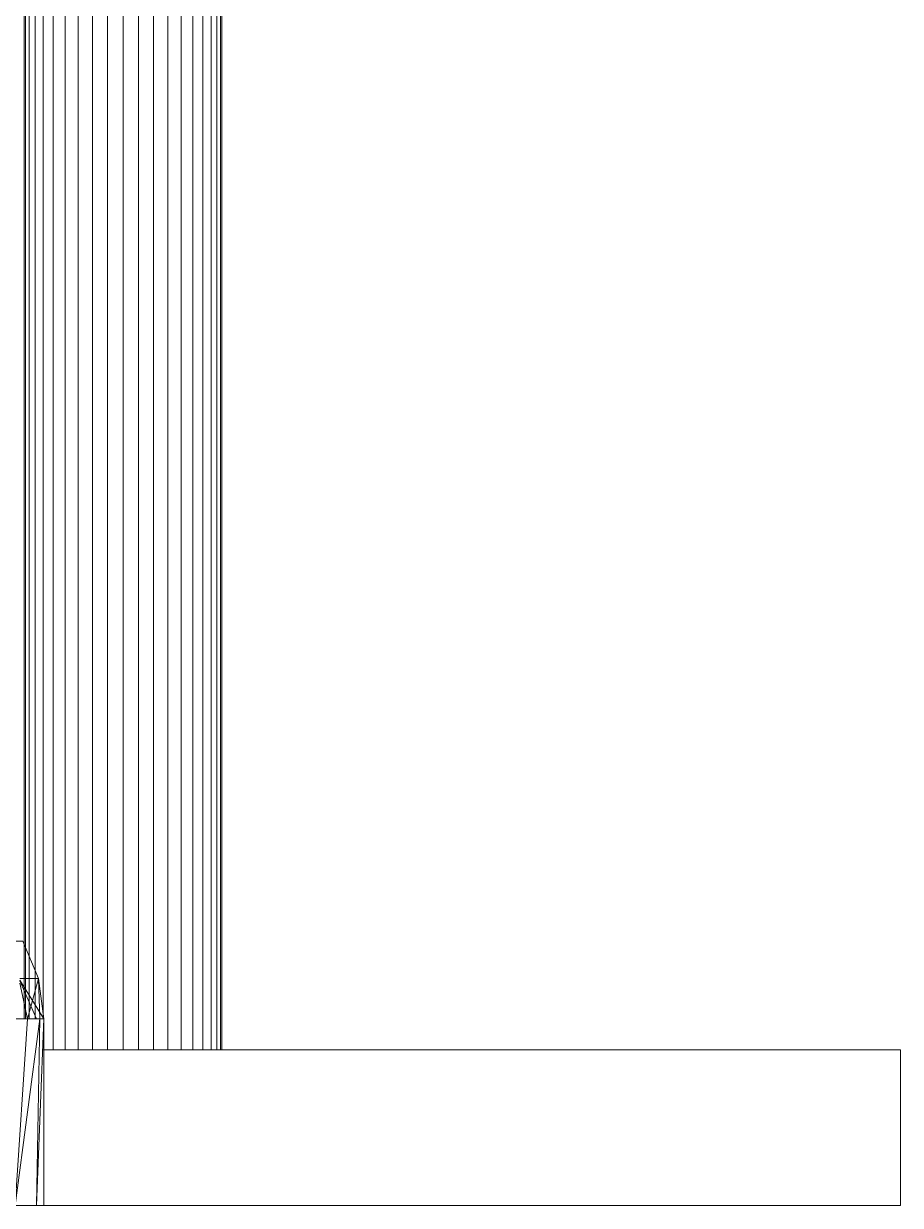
# Model space of a CAD drawing. Header units: centimetres. Extents: x -13467 to 3766, y -437 to 1921.
# Drawn here: x -8677.47 to -8671.83, y 94.03 to 101.63 of the extents above; entities that cross this region are included whole.
import ezdxf

# ---------------------------------------------------------------- set-up
doc = ezdxf.new("R2010")
doc.units = ezdxf.units.CM
doc.layers.add('G-IMPT', color=7, linetype='Continuous', lineweight=9)
doc.layers.add('M-EQPM', color=7, linetype='Continuous', lineweight=9)

# ---------------------------------------------------------------- blocks, each defined once
blk = doc.blocks.new('EQ-02-004 - EQ-02-004_dwg_Agrupar_772-1526212-Sección 1-1')
at = {"layer": 'G-IMPT'}
for p, q in [((-8677.4694, 105.0294), (-8677.4694, 95.2294)), ((-8677.4694, 95.2294), (-8677.4694, 105.0294)), ((-8677.4694, 95.2294), (-8677.4694, 105.0294)), ((-8677.4616, 105.0294), (-8677.4616, 95.2294)), ((-8677.4383, 105.0294), (-8677.4383, 95.2294)), ((-8677.4383, 105.0294), (-8677.4383, 95.2294)), ((-8677.4383, 105.0294), (-8677.4383, 95.2294)), ((-8677.4002, 105.0294), (-8677.4002, 95.2294)), ((-8677.4002, 95.2294), (-8677.4002, 105.0294)), ((-8677.4002, 95.2294), (-8677.4002, 105.0294)), ((-8677.3481, 105.0294), (-8677.3481, 95.2294)), ((-8677.2834, 105.0294), (-8677.2834, 95.0294)), ((-8677.2076, 105.0294), (-8677.2076, 95.0294)), ((-8677.1227, 105.0294), (-8677.1227, 95.0294)), ((-8677.0306, 105.0294), (-8677.0306, 95.0294)), ((-8677.0306, 105.0294), (-8677.0306, 95.0294)), ((-8677.0306, 105.0294), (-8677.0306, 95.0294)), ((-8676.9337, 105.0294), (-8676.9337, 95.0294)), ((-8676.9337, 95.0294), (-8676.9337, 105.0294)), ((-8676.9337, 95.0294), (-8676.9337, 105.0294)), ((-8676.8344, 105.0294), (-8676.8344, 95.0294)), ((-8676.8344, 105.0294), (-8676.8344, 95.0294)), ((-8676.8344, 105.0294), (-8676.8344, 95.0294)), ((-8676.7351, 105.0294), (-8676.7351, 95.0294)), ((-8676.7351, 95.0294), (-8676.7351, 105.0294)), ((-8676.7351, 105.0294), (-8676.7351, 95.0294)), ((-8676.6382, 105.0294), (-8676.6382, 95.0294)), ((-8676.6382, 95.0294), (-8676.6382, 105.0294)), ((-8676.6382, 95.0294), (-8676.6382, 105.0294)), ((-8676.5461, 105.0294), (-8676.5461, 95.0294)), ((-8676.5461, 105.0294), (-8676.5461, 95.0294)), ((-8676.5461, 105.0294), (-8676.5461, 95.0294)), ((-8676.4612, 105.0294), (-8676.4612, 95.0294)), ((-8676.3854, 105.0294), (-8676.3854, 95.0294)), ((-8676.3854, 95.0294), (-8676.3854, 105.0294)), ((-8676.3854, 95.0294), (-8676.3854, 105.0294)), ((-8676.3207, 105.0294), (-8676.3207, 95.0294)), ((-8676.2686, 105.0294), (-8676.2686, 95.0294)), ((-8676.2686, 105.0294), (-8676.2686, 95.0294)), ((-8676.2686, 105.0294), (-8676.2686, 95.0294)), ((-8676.2305, 105.0294), (-8676.2305, 95.0294)), ((-8676.2305, 95.0294), (-8676.2305, 105.0294)), ((-8676.2305, 95.0294), (-8676.2305, 105.0294)), ((-8676.2072, 105.0294), (-8676.2072, 95.0294)), ((-8676.1994, 105.0294), (-8676.1994, 95.0294)), ((-8676.1994, 105.0294), (-8676.1994, 95.0294)), ((-8676.1994, 105.0294), (-8676.1994, 95.0294)), ((-8671.8344, 95.0294), (-8677.3521, 95.0294)), ((-8671.8344, 95.0294), (-8677.3521, 95.0294)), ((-8671.8344, 94.0294), (-8671.8344, 95.0294)), ((-8671.8344, 94.0294), (-8671.8344, 95.0294)), ((-8677.3444, 94.0294), (-8671.8344, 94.0294)), ((-8677.3444, 94.0294), (-8671.8344, 94.0294)), ((-8677.3444, 94.0294), (-8671.8344, 94.0294))]:
    blk.add_line(p, q, dxfattribs=at)
at = {"layer": 'G-IMPT', "flags": 128}
for points in [[(-8677.4616, 95.2294), (-8677.4616, 105.0294)], [(-8677.3481, 95.2294), (-8677.3481, 105.0294)], [(-8677.2834, 95.0294), (-8677.2834, 105.0294)], [(-8677.2076, 95.0294), (-8677.2076, 105.0294)], [(-8677.1227, 95.0294), (-8677.1227, 105.0294)], [(-8676.4612, 95.0294), (-8676.4612, 105.0294)], [(-8676.3207, 95.0294), (-8676.3207, 105.0294)], [(-8676.2072, 95.0294), (-8676.2072, 105.0294)]]:
    blk.add_lwpolyline(points, close=True, dxfattribs=at)
blk.add_lwpolyline([(-8671.8344, 94.0294), (-8671.8344, 95.0294), (-8677.3521, 95.0294)], dxfattribs=at)
blk = doc.blocks.new('EQ-02-004 - EQ-02-004_dwg_Agrupar_896-1526219-Sección 1-1')
at = {"layer": 'G-IMPT'}
for p, q in [((-8677.3785, 95.4882), (-8677.4784, 95.7294)), ((-8677.4986, 95.4882), (-8677.3785, 95.4882)), ((-8677.3785, 95.4882), (-8677.4986, 95.4882)), ((-8677.4986, 95.4778), (-8677.3444, 95.2294)), ((-8677.4986, 95.4778), (-8677.3444, 95.2294)), ((-8677.3906, 95.2294), (-8677.4986, 95.4736)), ((-8677.4986, 95.4736), (-8677.3906, 95.2294)), ((-8677.3906, 95.2294), (-8677.4986, 95.4736)), ((-8677.4986, 95.4588), (-8677.448, 95.2294)), ((-8677.4986, 95.4588), (-8677.448, 95.2294)), ((-8677.448, 95.2294), (-8677.4986, 95.4588)), ((-8677.3785, 95.4882), (-8677.448, 95.2294)), ((-8677.3444, 95.2294), (-8677.3785, 95.4882)), ((-8677.3785, 95.4882), (-8677.3704, 95.2294)), ((-8677.5762, 95.2294), (-8677.448, 95.2294)), ((-8677.448, 95.2294), (-8677.5762, 95.2294)), ((-8677.448, 95.2294), (-8677.5279, 94.0294)), ((-8677.3704, 95.2294), (-8677.5279, 94.0294)), ((-8677.448, 95.2294), (-8677.3704, 95.2294)), ((-8677.3444, 95.2294), (-8677.3906, 94.0294)), ((-8677.3704, 95.2294), (-8677.3906, 94.0294)), ((-8677.3444, 95.2294), (-8677.3704, 95.2294)), ((-8677.3444, 95.2294), (-8677.3444, 94.0294)), ((-8677.3444, 94.0294), (-8677.3444, 95.2294)), ((-8677.3906, 94.0294), (-8677.5279, 94.0294)), ((-8677.3906, 94.0294), (-8677.5279, 94.0294)), ((-8677.3906, 94.0294), (-8677.3444, 94.0294)), ((-8677.3444, 94.0294), (-8677.3906, 94.0294))]:
    blk.add_line(p, q, dxfattribs=at)
at = {"layer": 'G-IMPT', "flags": 128}
for points in [[(-8677.6016, 95.7294), (-8677.4784, 95.7294), (-8677.3785, 95.4882), (-8677.4784, 95.7294), (-8677.6016, 95.7294), (-8677.7551, 95.9365), (-8678.1005, 95.9365)], [(-8677.5279, 94.0294), (-8677.3704, 95.2294), (-8677.5279, 94.0294), (-8677.448, 95.2294), (-8677.3704, 95.2294), (-8677.3444, 95.2294), (-8677.3785, 95.4882), (-8677.3704, 95.2294), (-8677.3906, 94.0294)], [(-8677.4986, 95.4882), (-8677.3785, 95.4882), (-8677.4986, 95.4882)], [(-8677.4986, 95.4882), (-8677.3785, 95.4882), (-8677.3704, 95.2294), (-8677.3444, 95.2294), (-8677.3906, 94.0294), (-8677.3444, 95.2294), (-8677.3444, 94.0294), (-8677.3906, 94.0294), (-8677.3444, 94.0294)], [(-8677.4986, 95.4882), (-8677.3785, 95.4882), (-8677.3444, 95.2294), (-8677.4986, 95.4778)], [(-8677.7531, 95.2294), (-8677.5762, 95.2294), (-8677.7531, 95.2294), (-8677.7531, 94.0294), (-8677.5762, 95.2294), (-8677.7531, 94.0294), (-8677.5279, 94.0294), (-8677.5762, 95.2294), (-8677.448, 95.2294), (-8677.5279, 94.0294), (-8677.5762, 95.2294)], [(-8677.5279, 94.0294), (-8677.3906, 94.0294), (-8677.3704, 95.2294), (-8677.448, 95.2294)]]:
    blk.add_lwpolyline(points, dxfattribs=at)
blk.add_lwpolyline([(-8677.448, 95.2294), (-8677.3785, 95.4882)], close=True, dxfattribs=at)
blk = doc.blocks.new('EQ-02-004 - EQ-02-004_dwg_Agrupar_893-1526230-Sección 1-1')
at = {"layer": 'G-IMPT'}
for p, q in [((-8677.3785, 95.4882), (-8677.4784, 95.7294)), ((-8677.4986, 95.4882), (-8677.3785, 95.4882)), ((-8677.3785, 95.4882), (-8677.4986, 95.4882)), ((-8677.4986, 95.4778), (-8677.3444, 95.2294)), ((-8677.4986, 95.4778), (-8677.3444, 95.2294)), ((-8677.3906, 95.2294), (-8677.4986, 95.4736)), ((-8677.4986, 95.4736), (-8677.3906, 95.2294)), ((-8677.3906, 95.2294), (-8677.4986, 95.4736)), ((-8677.4986, 95.4588), (-8677.448, 95.2294)), ((-8677.4986, 95.4588), (-8677.448, 95.2294)), ((-8677.448, 95.2294), (-8677.4986, 95.4588)), ((-8677.3785, 95.4882), (-8677.448, 95.2294)), ((-8677.3444, 95.2294), (-8677.3785, 95.4882)), ((-8677.3785, 95.4882), (-8677.3704, 95.2294))]:
    blk.add_line(p, q, dxfattribs=at)
at = {"layer": 'G-IMPT', "flags": 128}
for points in [[(-8677.6016, 95.7294), (-8677.4784, 95.7294), (-8677.3785, 95.4882), (-8677.4784, 95.7294), (-8677.6016, 95.7294)], [(-8677.4986, 95.4882), (-8677.3785, 95.4882), (-8677.4986, 95.4882)], [(-8677.4986, 95.4882), (-8677.3785, 95.4882), (-8677.3704, 95.2294)], [(-8677.4986, 95.4882), (-8677.3785, 95.4882), (-8677.3444, 95.2294), (-8677.4986, 95.4778)], [(-8677.3444, 95.2294), (-8677.3785, 95.4882), (-8677.3704, 95.2294)]]:
    blk.add_lwpolyline(points, dxfattribs=at)
blk.add_lwpolyline([(-8677.448, 95.2294), (-8677.3785, 95.4882)], close=True, dxfattribs=at)
blk = doc.blocks.new('EQ-02-004 - EQ-02-004_dwg-1526208-Sección 1-1')
for name in ['EQ-02-004 - EQ-02-004_dwg_Agrupar_772-1526212-Sección 1-1', 'EQ-02-004 - EQ-02-004_dwg_Agrupar_896-1526219-Sección 1-1', 'EQ-02-004 - EQ-02-004_dwg_Agrupar_893-1526230-Sección 1-1']:
    blk.add_blockref(name, (0, 0))
blk = doc.blocks.new('EQ-02-004 - EQ-02-004-1526283-Sección 1-1')
blk.add_blockref('EQ-02-004 - EQ-02-004_dwg-1526208-Sección 1-1', (0, 0))
blk = doc.blocks.new('PQ_RVR_MEP-01_ZZ_ZZ_MO_T_A_rvt-1-Sección 1-1')
at = {"layer": 'M-EQPM', "lineweight": 9}
blk.add_blockref('EQ-02-004 - EQ-02-004-1526283-Sección 1-1', (0, 0), dxfattribs=at)

msp = doc.modelspace()

# ---------------------------------------------------------------- block references
at = {"lineweight": 5}
msp.add_blockref('PQ_RVR_MEP-01_ZZ_ZZ_MO_T_A_rvt-1-Sección 1-1', (0, 0), dxfattribs=at)

doc.saveas('drawing.dxf')
